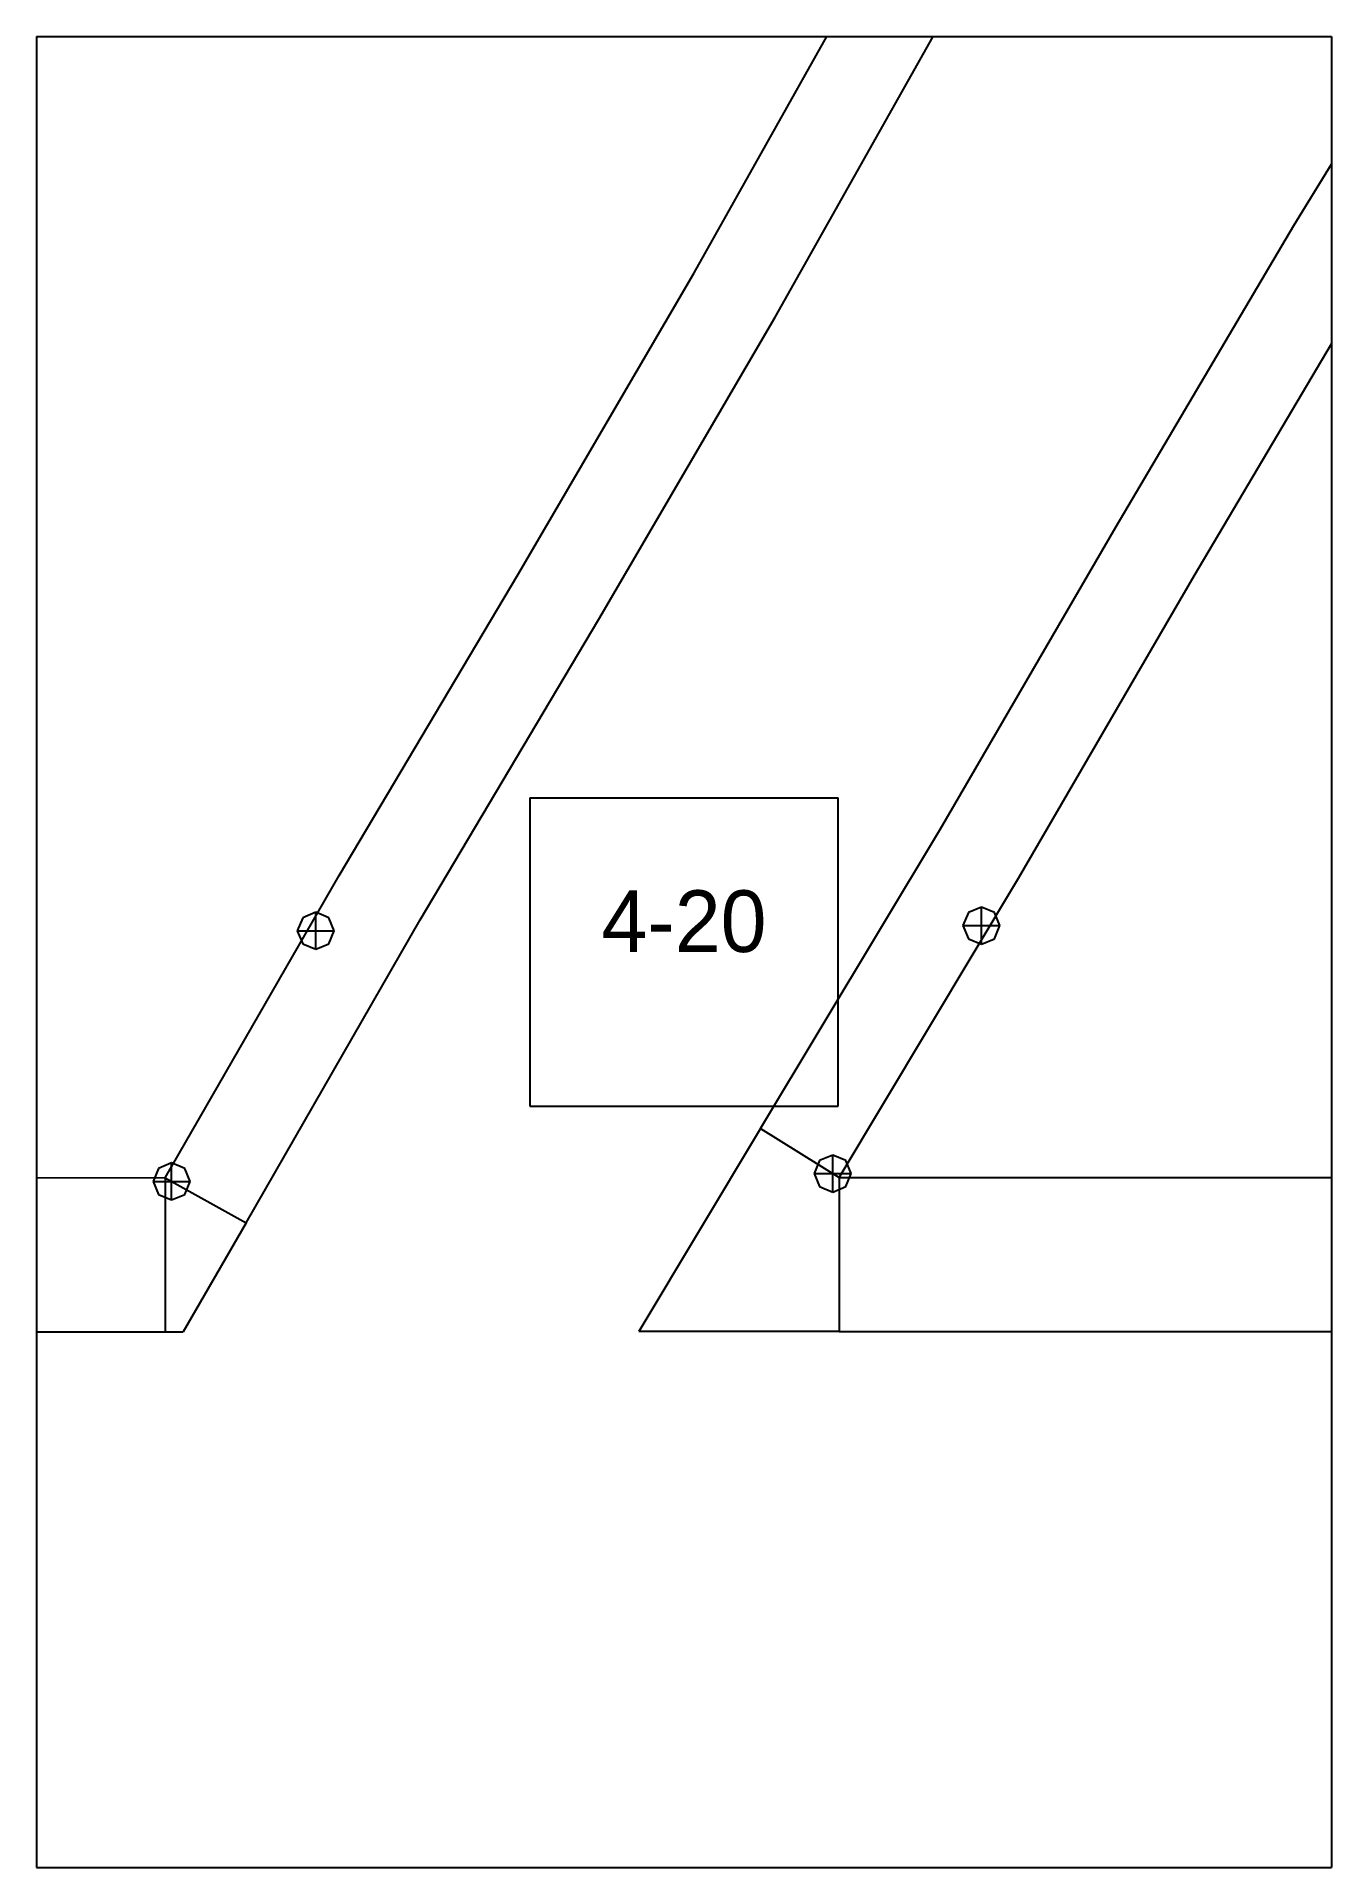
# Paper-space layout 'Plan 4-20' of a CAD drawing. Header units: metres, sheet in millimetres. Extents: x 0 to 210, y 0 to 297.
# The model-space entities are those that its viewports show. They can reach past a viewport. Long polylines and large blocks are cut down to what shows.
import ezdxf
from ezdxf.enums import TextEntityAlignment as Align

# ---------------------------------------------------------------- set-up
doc = ezdxf.new("R2010")
doc.units = ezdxf.units.M
for name, color, linetype in [('default', 7, 'Continuous'), ('TEXTLAYER', 7, 'Continuous'), ('VIEWPORTS', 7, 'Continuous')]:
    doc.layers.add(name, color=color, linetype=linetype)

msp = doc.modelspace()

# ---------------------------------------------------------------- linework, layer by layer
at = {"color": 9}
for p, q in [((3990, -594), (3990, -891)), ((3990, -594), (3990, -891)), ((4200, -594), (4200, -891)), ((4200, -594), (4200, -891)), ((3780, -891), (3990, -891)), ((3780, -891), (3990, -891)), ((3990, -891), (4200, -891)), ((3990, -891), (3990, -1188)), ((3990, -891), (4200, -891)), ((3990, -891), (3990, -1188)), ((4200, -891), (4410, -891)), ((4200, -891), (4200, -1188)), ((4200, -891), (4410, -891)), ((4200, -891), (4200, -1188)), ((4070, -1014.5), (4120, -1014.5)), ((4070, -1014.5), (4070, -1064.5)), ((4120, -1064.5), (4120, -1014.5)), ((4070, -1064.5), (4120, -1064.5)), ((3780, -1188), (3990, -1188)), ((3780, -1188), (3990, -1188)), ((3990, -1188), (4200, -1188)), ((3990, -1188), (3990, -1485)), ((3990, -1188), (4200, -1188)), ((3990, -1188), (3990, -1485)), ((4200, -1188), (4410, -1188)), ((4200, -1188), (4200, -1485)), ((4200, -1188), (4410, -1188)), ((4200, -1188), (4200, -1485))]:
    msp.add_line(p, q, dxfattribs=at)
at = {"layer": 'default', "color": 7, "linetype": 'Continuous'}
for p, q in [((4193.92, -921.64), (4223.54, -873.3)), ((4096.64, -929.32), (4124.43, -879.89)), ((4109.81, -936.5), (4137.59, -887.08)), ((4165.07, -970.47), (4193.92, -921.64)), ((4068.04, -978.3), (4096.64, -929.32)), ((4177.76, -978.47), (4206.61, -929.64)), ((4081.21, -985.49), (4109.81, -936.5)), ((4136.58, -1019.53), (4165.07, -970.47)), ((4039.06, -1027.08), (4068.04, -978.3)), ((4149.26, -1027.53), (4177.76, -978.47)), ((4052.23, -1034.26), (4081.21, -985.49)), ((4107.4, -1068.16), (4136.58, -1019.53)), ((4010.86, -1076.12), (4039.06, -1027.08)), ((4120.15, -1076.06), (4149.26, -1027.53)), ((4035.28, -1033.06), (4033.16, -1033.94)), ((4035.28, -1039.06), (4035.28, -1033.06)), ((4037.4, -1033.94), (4035.28, -1033.06)), ((4141.13, -1033.1), (4140.25, -1035.22)), ((4143.25, -1032.22), (4141.13, -1033.1)), ((4143.25, -1038.22), (4143.25, -1032.22)), ((4145.38, -1033.1), (4143.25, -1032.22)), ((4146.25, -1035.22), (4145.38, -1033.1)), ((4023.96, -1083.42), (4052.23, -1034.26)), ((4033.16, -1033.94), (4032.28, -1036.06)), ((4032.28, -1036.06), (4038.28, -1036.06)), ((4032.28, -1036.06), (4033.16, -1038.18)), ((4038.28, -1036.06), (4037.4, -1033.94)), ((4037.4, -1038.18), (4038.28, -1036.06)), ((4140.25, -1035.22), (4146.25, -1035.22)), ((4140.25, -1035.22), (4141.13, -1037.34)), ((4145.38, -1037.34), (4146.25, -1035.22)), ((4033.16, -1038.18), (4035.28, -1039.06)), ((4035.28, -1039.06), (4037.4, -1038.18)), ((4141.13, -1037.34), (4143.25, -1038.22)), ((4143.25, -1038.22), (4145.38, -1037.34)), ((4107.4, -1068.16), (4087.67, -1101.06)), ((4107.4, -1068.16), (4120.15, -1076.06)), ((4009.78, -1074.6), (4008.9, -1076.72)), ((4011.9, -1073.72), (4009.78, -1074.6)), ((4011.9, -1079.72), (4011.9, -1073.72)), ((4014.02, -1074.6), (4011.9, -1073.72)), ((4014.9, -1076.72), (4014.02, -1074.6)), ((4117, -1073.32), (4116.12, -1075.44)), ((4119.12, -1072.44), (4117, -1073.32)), ((4119.12, -1078.44), (4119.12, -1072.44)), ((4121.24, -1073.32), (4119.12, -1072.44)), ((4122.12, -1075.44), (4121.24, -1073.32)), ((3729.27, -1075.91), (4010.86, -1076.12)), ((4008.9, -1076.72), (4014.9, -1076.72)), ((4008.9, -1076.72), (4009.78, -1078.84)), ((4010.86, -1076.12), (4010.84, -1101.12)), ((4010.86, -1076.12), (4023.96, -1083.42)), ((4014.02, -1078.84), (4014.9, -1076.72)), ((4116.12, -1075.44), (4122.12, -1075.44)), ((4116.12, -1075.44), (4117, -1077.56)), ((4117, -1077.56), (4119.12, -1078.44)), ((4119.12, -1078.44), (4121.24, -1077.56)), ((4120.15, -1076.06), (4412.92, -1076.08)), ((4120.15, -1076.06), (4120.15, -1101.06)), ((4121.24, -1077.56), (4122.12, -1075.44)), ((4009.78, -1078.84), (4011.9, -1079.72)), ((4011.9, -1079.72), (4014.02, -1078.84)), ((4023.96, -1083.42), (4013.78, -1101.12)), ((3729.25, -1100.91), (4010.84, -1101.12)), ((4010.84, -1101.12), (4013.78, -1101.12)), ((4120.15, -1101.06), (4087.67, -1101.06)), ((4120.15, -1101.06), (4412.92, -1101.08))]:
    msp.add_line(p, q, dxfattribs=at)

# ---------------------------------------------------------------- texts
at = {"layer": 'TEXTLAYER', "color": 1}
msp.add_text('4-20', height=10, dxfattribs=at).set_placement((4095, -1039.5), align=Align.CENTER)

psp = doc.layouts.new('Plan 4-20')

# ---------------------------------------------------------------- viewports
at = {"layer": 'VIEWPORTS'}
psp.add_viewport(center=(105, 148.5), size=(210, 297), view_center_point=(4095, -1039.5), view_height=297, dxfattribs=at)

doc.saveas('drawing.dxf')
